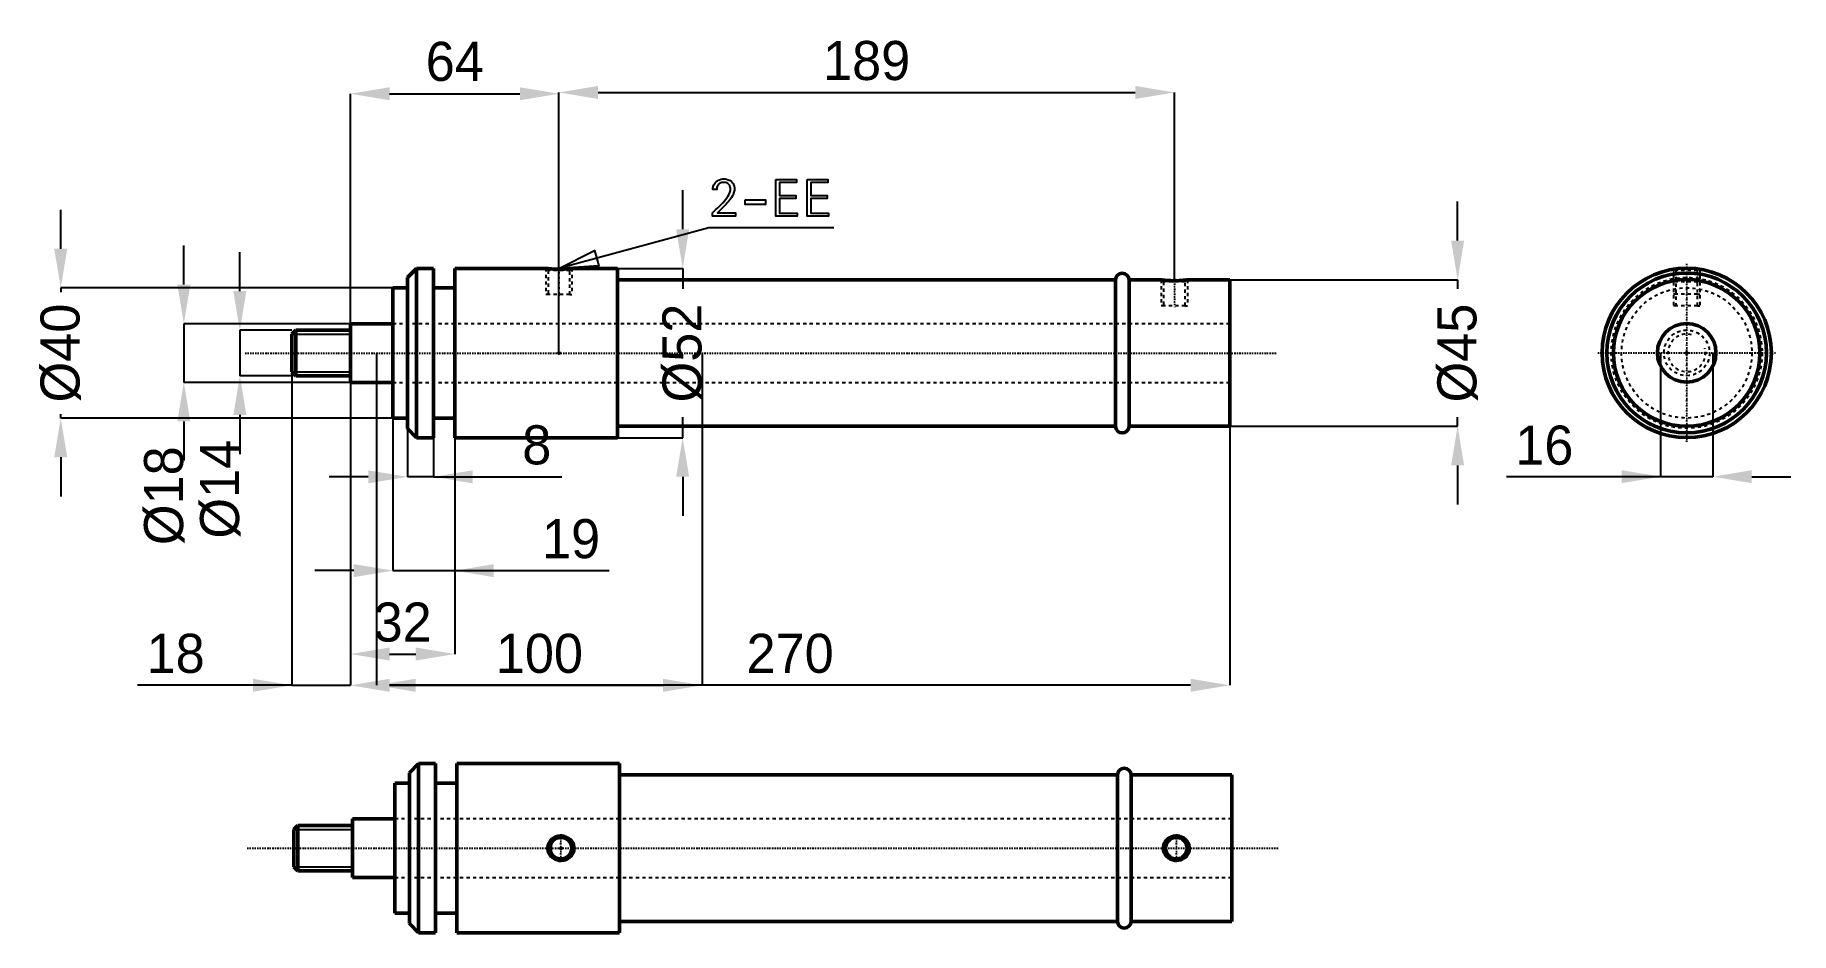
# Model space of a CAD drawing. Header units: millimetres. Extents: x -79 to 460, y -178 to 98.
import ezdxf

# ---------------------------------------------------------------- set-up
doc = ezdxf.new("R2010")
doc.units = ezdxf.units.MM
doc.linetypes.add('Center', pattern=[1.5, 0.45, -0.5, 0.05, -0.5])
doc.linetypes.add('Dashed', pattern=[2, 1, -1])
for name, color, linetype, lineweight in [('2d ConnectionPoints', 7, 'Continuous', 50), ('AM_0', 7, 'Continuous', 50), ('AM_5', 3, 'Continuous', 25), ('AM_7', 7, 'Center', 25), ('AM_9', 6, 'Dashed', 25)]:
    doc.layers.add(name, color=color, linetype=linetype, lineweight=lineweight)
doc.dimstyles.new('ISO-25', dxfattribs={"dimtxt": 2.5, "dimasz": 2.5, "dimexe": 1.25, "dimexo": 0.625, "dimtad": 1, "dimtxsty": 'Standard', "dimcen": 2.5, "dimadec": 0, "dimazin": 0, "dimtfac": 1, "dimtmove": 0, "dimatfit": 3, "dimfxl": 0, "dimarcsym": 0})

# ---------------------------------------------------------------- blocks, each defined once
blk = doc.blocks.new('1_RD70CSD32100RC2M1415_0_in_RD_70_C_SD_32_100_RC_M14_1_5__0')
at = {"layer": 'AM_0'}
for p, q in [((38.29, 26), (35.46, 23.17)), ((35.46, 23.17), (35.46, -23.17)), ((43.46, 26), (38.29, 26)), ((38.29, 26), (38.29, -26)), ((43.46, 26), (43.46, -26)), ((78.01, 26), (50, 26)), ((50, 26), (50, -26)), ((100, 26), (85.99, 26)), ((100, 26), (100, -26)), ((252.9, 22.5), (100, 22.5)), ((252.9, 22.5), (252.9, -22.5)), ((267.01, 22.5), (257.1, 22.5)), ((257.1, 22.5), (257.1, -22.5)), ((288, 22.5), (274.99, 22.5)), ((288, 22.5), (288, -22.5)), ((35.46, 20), (31, 20)), ((31, 20), (31, -20)), ((50, 20), (43.46, 20)), ((31, -20), (35.46, -20)), ((43.46, -20), (50, -20)), ((35.46, -23.17), (38.29, -26)), ((38.29, -26), (43.46, -26)), ((50, -26), (100, -26)), ((100, -22.5), (252.9, -22.5)), ((257.1, -22.5), (288, -22.5))]:
    blk.add_line(p, q, dxfattribs=at)
for points in [[(86, 26), (85.99, 26), (85.91, 25.99), (85.73, 25.96), (85.46, 25.93), (85.11, 25.89), (84.67, 25.85), (84.16, 25.81), (83.57, 25.77), (82.93, 25.75), (82.25, 25.73), (81.54, 25.73), (80.86, 25.75), (80.18, 25.79), (79.58, 25.83), (79.04, 25.88), (78.62, 25.92), (78.29, 25.96), (78.09, 25.99), (78, 26), (78, 26)], [(275, 22.5), (274.99, 22.5), (274.9, 22.49), (274.72, 22.46), (274.45, 22.42), (274.1, 22.38), (273.67, 22.33), (273.16, 22.28), (272.57, 22.24), (271.93, 22.21), (271.24, 22.2), (270.53, 22.2), (269.84, 22.22), (269.16, 22.26), (268.56, 22.31), (268.02, 22.37), (267.6, 22.42), (267.27, 22.46), (267.09, 22.49), (267, 22.5), (267, 22.5)]]:
    blk.add_lwpolyline(points, dxfattribs=at)
for centre, start, end in [((255, 22.42), 2.2382, 177.7618), ((255, -22.42), 182.2382, 357.7618)]:
    blk.add_arc(centre, 2.1, start, end, dxfattribs=at)
at = {"layer": 'AM_5', "linetype": 'Dashed'}
for p, q in [((78, 26), (78, 18)), ((86, 26), (86, 18)), ((267, 22.5), (267, 14.5)), ((275, 22.5), (275, 14.5)), ((78.68, 18), (78, 18)), ((85.32, 18), (86, 18)), ((267.68, 14.5), (267, 14.5)), ((274.32, 14.5), (275, 14.5))]:
    blk.add_line(p, q, dxfattribs=at)
at = {"layer": 'AM_7'}
for p, q in [((82, 26.4), (82, 17.6)), ((271, 22.9), (271, 14.1))]:
    blk.add_line(p, q, dxfattribs=at)
at = {"layer": 'AM_9'}
for p, q in [((78, 26), (78.68, 25.32)), ((78.68, 25.32), (78.68, 18)), ((85.32, 25.32), (78.68, 25.32)), ((85.32, 25.32), (86, 26)), ((85.32, 18), (85.32, 25.32)), ((267, 22.5), (267.68, 21.82)), ((267.68, 21.82), (267.68, 14.5)), ((274.32, 21.82), (267.68, 21.82)), ((274.32, 21.82), (275, 22.5)), ((274.32, 14.5), (274.32, 21.82)), ((85.32, 18), (78.68, 18)), ((274.32, 14.5), (267.68, 14.5)), ((288, 9), (31, 9)), ((31, -9), (288, -9))]:
    blk.add_line(p, q, dxfattribs=at)
blk = doc.blocks.new('2_RD70CSD32100RC1M1415_0_in_RD_70_C_SD_32_100_RC_M14_1_5__0')
at = {"layer": 'AM_0'}
for p, q in [((1.227, 7), (0, 5.773)), ((0, 5.773), (0, -5.773)), ((18, 7), (1.227, 7)), ((1.227, 7), (1.227, -7)), ((18, 9), (18, -9)), ((31, 9), (18, 9)), ((0, -5.773), (1.227, -7)), ((1.227, -7), (18, -7)), ((18, -9), (31, -9))]:
    blk.add_line(p, q, dxfattribs=at)
at = {"layer": 'AM_5'}
for p, q in [((0, 5.773), (18, 5.773)), ((18, 7), (18, 5.773)), ((0, -5.773), (18, -5.773)), ((18, -7), (18, -5.773))]:
    blk.add_line(p, q, dxfattribs=at)
at = {"layer": 'AM_7'}
blk.add_line((-14.4, 0), (302.4, 0), dxfattribs=at)
at = {"layer": 'AM_9'}
for p, q in [((288, 9), (31, 9)), ((31, -9), (288, -9))]:
    blk.add_line(p, q, dxfattribs=at)
blk = doc.blocks.new('*D3')
at = {"layer": 'AM_5', "color": 0, "lineweight": -2}
for p, q in [((0, 0), (0, -102)), ((18, 0), (18, -102)), ((0, -102), (-47.44, -102)), ((-12, -102), (-24, -102)), ((0, -102), (18, -102)), ((30, -102), (42, -102))]:
    blk.add_line(p, q, dxfattribs=at)
at = {"layer": 'AM_5', "color": 0}
for points in [[(-12, -104), (-12, -100), (0, -102)], [(30, -100), (30, -104), (18, -102)]]:
    blk.add_solid(points, dxfattribs=at)
at = {"layer": 'Defpoints', "color": 0}
for p in [(0, 0), (18, 0), (18, -102)]:
    blk.add_point(p, dxfattribs=at)
at = {"layer": 'AM_5', "color": 0, "insert": (-35.72, -92.27), "char_height": 12, "attachment_point": 5}
blk.add_mtext('18', dxfattribs=at)
blk = doc.blocks.new('*D4')
at = {"layer": 'AM_5', "color": 0, "lineweight": -2}
for p, q in [((-16, 19), (-16, 31)), ((0, 7), (-16, 7)), ((-16, 7), (-16, -7)), ((0, -7), (-16, -7)), ((-16, -19), (-16, -31))]:
    blk.add_line(p, q, dxfattribs=at)
at = {"layer": 'AM_5', "color": 0}
for points in [[(-18, 19), (-14, 19), (-16, 7)], [(-14, -19), (-18, -19), (-16, -7)]]:
    blk.add_solid(points, dxfattribs=at)
at = {"layer": 'Defpoints', "color": 0}
for p in [(0, 7), (-16, -7), (0, -7)]:
    blk.add_point(p, dxfattribs=at)
at = {"layer": 'AM_5', "color": 0, "insert": (-22, -41.8), "char_height": 12, "attachment_point": 5, "rotation": 90}
blk.add_mtext('Ø14', dxfattribs=at)
blk = doc.blocks.new('*D5')
at = {"layer": 'AM_5', "color": 0, "lineweight": -2}
for p, q in [((-33.2, 21), (-33.2, 33)), ((18, 9), (-33.2, 9)), ((-33.2, 9), (-33.2, -9)), ((18, -9), (-33.2, -9)), ((-33.2, -21), (-33.2, -33))]:
    blk.add_line(p, q, dxfattribs=at)
at = {"layer": 'AM_5', "color": 0}
for points in [[(-35.2, 21), (-31.2, 21), (-33.2, 9)], [(-31.2, -21), (-35.2, -21), (-33.2, -9)]]:
    blk.add_solid(points, dxfattribs=at)
at = {"layer": 'Defpoints', "color": 0}
for p in [(18, 9), (-33.2, -9), (18, -9)]:
    blk.add_point(p, dxfattribs=at)
at = {"layer": 'AM_5', "color": 0, "insert": (-39.2, -43.8), "char_height": 12, "attachment_point": 5, "rotation": 90}
blk.add_mtext('Ø18', dxfattribs=at)
blk = doc.blocks.new('*D6')
at = {"layer": 'AM_5', "color": 0, "lineweight": -2}
for p, q in [((-71, 32), (-71, 44)), ((31, 20), (-71, 20)), ((-71, 20), (-71, 18.73)), ((-71, -20), (-71, -18.73)), ((31, -20), (-71, -20)), ((-71, -32), (-71, -44))]:
    blk.add_line(p, q, dxfattribs=at)
at = {"layer": 'AM_5', "color": 0}
for points in [[(-73, 32), (-69, 32), (-71, 20)], [(-69, -32), (-73, -32), (-71, -20)]]:
    blk.add_solid(points, dxfattribs=at)
at = {"layer": 'Defpoints', "color": 0}
for p in [(-71, 20), (31, 20), (31, -20)]:
    blk.add_point(p, dxfattribs=at)
at = {"layer": 'AM_5', "color": 0, "insert": (-71, 0), "char_height": 12, "attachment_point": 5, "rotation": 90}
blk.add_mtext('Ø40', dxfattribs=at)
blk = doc.blocks.new('*D7')
at = {"layer": 'AM_5', "color": 0, "lineweight": -2}
for p, q in [((18, 0), (18, -92.4)), ((50, 0), (50, -92.4)), ((30, -92.4), (38, -92.4))]:
    blk.add_line(p, q, dxfattribs=at)
at = {"layer": 'AM_5', "color": 0}
for points in [[(30, -90.4), (30, -94.4), (18, -92.4)], [(38, -94.4), (38, -90.4), (50, -92.4)]]:
    blk.add_solid(points, dxfattribs=at)
at = {"layer": 'Defpoints', "color": 0}
for p in [(18, 0), (50, 0), (50, -92.4)]:
    blk.add_point(p, dxfattribs=at)
at = {"layer": 'AM_5', "color": 0, "insert": (34, -82.67), "char_height": 12, "attachment_point": 5}
blk.add_mtext('32', dxfattribs=at)
blk = doc.blocks.new('*D8')
at = {"layer": 'AM_5', "color": 0, "lineweight": -2}
for p, q in [((31, 0), (31, -66.8)), ((50, 0), (50, -66.8)), ((19, -66.8), (7, -66.8)), ((31, -66.8), (50, -66.8)), ((50, -66.8), (97.44, -66.8)), ((62, -66.8), (74, -66.8))]:
    blk.add_line(p, q, dxfattribs=at)
at = {"layer": 'AM_5', "color": 0}
for points in [[(19, -68.8), (19, -64.8), (31, -66.8)], [(62, -64.8), (62, -68.8), (50, -66.8)]]:
    blk.add_solid(points, dxfattribs=at)
at = {"layer": 'Defpoints', "color": 0}
for p in [(31, 0), (50, 0), (50, -66.8)]:
    blk.add_point(p, dxfattribs=at)
at = {"layer": 'AM_5', "color": 0, "insert": (85.72, -57.07), "char_height": 12, "attachment_point": 5}
blk.add_mtext('19', dxfattribs=at)
blk = doc.blocks.new('*D9')
at = {"layer": 'AM_5', "color": 0, "lineweight": -2}
for p, q in [((35.46, 0), (35.46, -38)), ((43.46, 0), (43.46, -38)), ((23.46, -38), (11.46, -38)), ((43.46, -38), (35.46, -38)), ((43.46, -38), (82.93, -38)), ((55.46, -38), (67.46, -38))]:
    blk.add_line(p, q, dxfattribs=at)
at = {"layer": 'AM_5', "color": 0}
for points in [[(23.46, -40), (23.46, -36), (35.46, -38)], [(55.46, -36), (55.46, -40), (43.46, -38)]]:
    blk.add_solid(points, dxfattribs=at)
at = {"layer": 'Defpoints', "color": 0}
for p in [(35.46, 0), (43.46, 0), (35.46, -38)]:
    blk.add_point(p, dxfattribs=at)
at = {"layer": 'AM_5', "color": 0, "insert": (75.19, -28.27), "char_height": 12, "attachment_point": 5}
blk.add_mtext('8', dxfattribs=at)
blk = doc.blocks.new('*D10')
at = {"layer": 'AM_5', "color": 0, "lineweight": -2}
for p, q in [((358, 34.5), (358, 46.5)), ((288, 22.5), (358, 22.5)), ((358, 22.5), (358, 19.73)), ((358, -22.5), (358, -19.73)), ((288, -22.5), (358, -22.5)), ((358, -34.5), (358, -46.5))]:
    blk.add_line(p, q, dxfattribs=at)
at = {"layer": 'AM_5', "color": 0}
for points in [[(356, 34.5), (360, 34.5), (358, 22.5)], [(360, -34.5), (356, -34.5), (358, -22.5)]]:
    blk.add_solid(points, dxfattribs=at)
at = {"layer": 'Defpoints', "color": 0}
for p in [(288, 22.5), (288, -22.5), (358, -22.5)]:
    blk.add_point(p, dxfattribs=at)
at = {"layer": 'AM_5', "color": 0, "insert": (358, 0), "char_height": 12, "attachment_point": 5, "rotation": 90}
blk.add_mtext('Ø45', dxfattribs=at)
blk = doc.blocks.new('*D11')
at = {"layer": 'AM_5', "color": 0, "lineweight": -2}
for p, q in [((120, 38), (120, 50)), ((82, 26), (120, 26)), ((120, 26), (120, 19.73)), ((120, -26), (120, -19.73)), ((82, -26), (120, -26)), ((120, -38), (120, -50))]:
    blk.add_line(p, q, dxfattribs=at)
at = {"layer": 'AM_5', "color": 0}
for points in [[(118, 38), (122, 38), (120, 26)], [(122, -38), (118, -38), (120, -26)]]:
    blk.add_solid(points, dxfattribs=at)
at = {"layer": 'Defpoints', "color": 0}
for p in [(82, 26), (82, -26), (120, -26)]:
    blk.add_point(p, dxfattribs=at)
at = {"layer": 'AM_5', "color": 0, "insert": (120, 0), "char_height": 12, "attachment_point": 5, "rotation": 90}
blk.add_mtext('Ø52', dxfattribs=at)
blk = doc.blocks.new('*D12')
at = {"layer": 'AM_5', "color": 0, "lineweight": -2}
for p, q in [((18, 0), (18, -102)), ((288, 0), (288, -102)), ((276, -102), (30, -102))]:
    blk.add_line(p, q, dxfattribs=at)
at = {"layer": 'AM_5', "color": 0}
for points in [[(30, -100), (30, -104), (18, -102)], [(276, -104), (276, -100), (288, -102)]]:
    blk.add_solid(points, dxfattribs=at)
at = {"layer": 'Defpoints', "color": 0}
for p in [(18, 0), (288, 0), (18, -102)]:
    blk.add_point(p, dxfattribs=at)
at = {"layer": 'AM_5', "color": 0, "insert": (153, -92.27), "char_height": 12, "attachment_point": 5}
blk.add_mtext('270', dxfattribs=at)
blk = doc.blocks.new('*D13')
at = {"layer": 'AM_5', "color": 0, "lineweight": -2}
for p, q in [((82, 26), (82, 80)), ((94, 80), (259, 80)), ((271, 22.5), (271, 80))]:
    blk.add_line(p, q, dxfattribs=at)
at = {"layer": 'AM_5', "color": 0}
for points in [[(94, 82), (94, 78), (82, 80)], [(259, 78), (259, 82), (271, 80)]]:
    blk.add_solid(points, dxfattribs=at)
at = {"layer": 'Defpoints', "color": 0}
for p in [(271, 80), (82, 26), (271, 22.5)]:
    blk.add_point(p, dxfattribs=at)
at = {"layer": 'AM_5', "color": 0, "insert": (176.5, 89.73), "char_height": 12, "attachment_point": 5}
blk.add_mtext('189', dxfattribs=at)
blk = doc.blocks.new('*D14')
at = {"layer": 'AM_5', "color": 0, "lineweight": -2}
for p, q in [((18, 0), (18, 79.6)), ((30, 79.6), (70, 79.6)), ((82, 0), (82, 79.6))]:
    blk.add_line(p, q, dxfattribs=at)
at = {"layer": 'AM_5', "color": 0}
for points in [[(30, 81.6), (30, 77.6), (18, 79.6)], [(70, 77.6), (70, 81.6), (82, 79.6)]]:
    blk.add_solid(points, dxfattribs=at)
at = {"layer": 'Defpoints', "color": 0}
for p in [(82, 79.6), (18, 0), (82, 0)]:
    blk.add_point(p, dxfattribs=at)
at = {"layer": 'AM_5', "color": 0, "insert": (50, 89.46), "char_height": 12, "attachment_point": 5}
blk.add_mtext('64', dxfattribs=at)
blk = doc.blocks.new('*D15')
at = {"layer": 'AM_5', "color": 0, "lineweight": -2}
for p, q in [((26, 0), (26, -102)), ((126, 0), (126, -102)), ((38, -102), (114, -102))]:
    blk.add_line(p, q, dxfattribs=at)
at = {"layer": 'AM_5', "color": 0}
for points in [[(38, -100), (38, -104), (26, -102)], [(114, -104), (114, -100), (126, -102)]]:
    blk.add_solid(points, dxfattribs=at)
at = {"layer": 'Defpoints', "color": 0}
for p in [(26, 0), (126, 0), (126, -102)]:
    blk.add_point(p, dxfattribs=at)
at = {"layer": 'AM_5', "color": 0, "insert": (76, -92.27), "char_height": 12, "attachment_point": 5}
blk.add_mtext('100', dxfattribs=at)
blk = doc.blocks.new('1_RD70CSD32100RC2M1415_0_in_RD_70_C_SD_32_100_RC_M14_1_5__4')
at = {"layer": 'AM_0'}
for p, q in [((38.29, 26), (35.46, 23.17)), ((35.46, 23.17), (35.46, -23.17)), ((43.46, 26), (38.29, 26)), ((38.29, 26), (38.29, -26)), ((43.46, 26), (43.46, -26)), ((50, 26), (50, -26)), ((100, 26), (50, 26)), ((100, 26), (100, -26)), ((252.9, 22.5), (100, 22.5)), ((252.9, 22.5), (252.9, -22.5)), ((288, 22.5), (257.1, 22.5)), ((257.1, 22.5), (257.1, -22.5)), ((288, 22.5), (288, -22.5)), ((31, 20), (31, -20)), ((35.46, 20), (31, 20)), ((50, 20), (43.46, 20)), ((31, -20), (35.46, -20)), ((43.46, -20), (50, -20)), ((35.46, -23.17), (38.29, -26)), ((38.29, -26), (43.46, -26)), ((50, -26), (100, -26)), ((100, -22.5), (252.9, -22.5)), ((257.1, -22.5), (288, -22.5))]:
    blk.add_line(p, q, dxfattribs=at)
for points in [[(79.26, 2.72), (79.71, 3.06), (80.22, 3.34), (80.84, 3.57), (81.52, 3.7), (82.21, 3.73), (82.92, 3.63), (83.59, 3.42), (84.23, 3.09), (84.78, 2.68), (85.26, 2.16), (85.61, 1.61), (85.86, 0.99), (85.98, 0.4), (85.99, -0.23), (85.91, -0.79), (85.73, -1.35), (85.46, -1.87), (85.11, -2.35), (84.67, -2.77), (84.16, -3.14), (83.57, -3.43), (82.93, -3.63), (82.25, -3.72), (81.54, -3.71), (80.86, -3.57), (80.18, -3.32), (79.58, -2.97), (79.04, -2.51), (78.62, -1.99), (78.29, -1.39), (78.09, -0.8), (78, -0.17), (78.02, 0.41), (78.14, 0.99), (78.35, 1.53), (78.65, 2.04), (78.93, 2.39), (79.26, 2.72)], [(268.27, 2.7), (268.72, 3.04), (269.23, 3.31), (269.86, 3.54), (270.53, 3.67), (271.23, 3.69), (271.94, 3.59), (272.61, 3.38), (273.26, 3.05), (273.81, 2.63), (274.28, 2.1), (274.63, 1.56), (274.87, 0.93), (274.98, 0.35), (274.99, -0.26), (274.9, -0.82), (274.72, -1.36), (274.45, -1.87), (274.1, -2.33), (273.67, -2.75), (273.16, -3.11), (272.57, -3.4), (271.93, -3.59), (271.24, -3.69), (270.53, -3.67), (269.84, -3.54), (269.16, -3.28), (268.56, -2.93), (268.02, -2.46), (267.6, -1.94), (267.27, -1.34), (267.09, -0.76), (267, -0.13), (267.03, 0.43), (267.15, 1.01), (267.36, 1.53), (267.65, 2.02), (267.94, 2.38), (268.27, 2.7)]]:
    blk.add_lwpolyline(points, dxfattribs=at)
for centre in [(82, 0), (271, 0)]:
    blk.add_circle(centre, 3.32, dxfattribs=at)
for centre, start, end in [((255, 22.42), 2.2382, 177.7618), ((255, -22.42), 182.2382, 357.7618)]:
    blk.add_arc(centre, 2.1, start, end, dxfattribs=at)
at = {"layer": 'AM_5'}
for centre in [(82, 0), (271, 0)]:
    blk.add_arc(centre, 4, 75, 15, dxfattribs=at)
at = {"layer": 'AM_7'}
for p, q in [((82, -3.49), (82, 3.49)), ((271, -3.49), (271, 3.49))]:
    blk.add_line(p, q, dxfattribs=at)
at = {"layer": 'AM_9'}
for p, q in [((288, 9), (31, 9)), ((31, -9), (288, -9))]:
    blk.add_line(p, q, dxfattribs=at)
blk = doc.blocks.new('2_RD70CSD32100RC1M1415_0_in_RD_70_C_SD_32_100_RC_M14_1_5__4')
at = {"layer": 'AM_0'}
for p, q in [((1.227, 7), (0, 5.773)), ((0, 5.773), (0, -5.773)), ((18, 7), (1.227, 7)), ((1.227, 7), (1.227, -7)), ((18, 9), (18, -9)), ((31, 9), (18, 9)), ((0, -5.773), (1.227, -7)), ((1.227, -7), (18, -7)), ((18, -9), (31, -9))]:
    blk.add_line(p, q, dxfattribs=at)
at = {"layer": 'AM_5'}
for p, q in [((0, 5.773), (18, 5.773)), ((18, 7), (18, 5.773)), ((0, -5.773), (18, -5.773)), ((18, -7), (18, -5.773))]:
    blk.add_line(p, q, dxfattribs=at)
at = {"layer": 'AM_7'}
blk.add_line((-14.4, 0), (302.4, 0), dxfattribs=at)
at = {"layer": 'AM_9'}
for p, q in [((288, 9), (31, 9)), ((31, -9), (288, -9))]:
    blk.add_line(p, q, dxfattribs=at)
blk = doc.blocks.new('1_RD70CSD32100RC2M1415_0_in_RD_70_C_SD_32_100_RC_M14_1_5__2')
at = {"layer": 'AM_0'}
for radius in [26, 24.52, 22.5, 9]:
    blk.add_circle((0, 0), radius, dxfattribs=at)
at = {"layer": 'AM_5', "linetype": 'Dashed'}
for p, q in [((-4, 25.69), (-4, 14.5)), ((4, 25.69), (4, 14.5)), ((-3.32, 18), (-4, 18)), ((3.32, 18), (4, 18)), ((-3.32, 14.5), (-4, 14.5)), ((3.32, 14.5), (4, 14.5))]:
    blk.add_line(p, q, dxfattribs=at)
at = {"layer": 'AM_7'}
for p, q in [((0, -27.3), (0, 27.3)), ((-27.3, 0), (27.3, 0))]:
    blk.add_line(p, q, dxfattribs=at)
at = {"layer": 'AM_9'}
for p, q in [((-3.73, 25.73), (-3.32, 25.32)), ((-3.69, 22.19), (-3.32, 21.82)), ((-3.32, 25.32), (-3.32, 14.5)), ((3.32, 25.32), (-3.32, 25.32)), ((3.32, 21.82), (-3.32, 21.82)), ((3.32, 25.32), (3.73, 25.73)), ((3.32, 14.5), (3.32, 25.32)), ((3.32, 21.82), (3.69, 22.19)), ((3.32, 18), (-3.32, 18)), ((3.32, 14.5), (-3.32, 14.5))]:
    blk.add_line(p, q, dxfattribs=at)
for radius in [23.17, 20]:
    blk.add_circle((0, 0), radius, dxfattribs=at)
blk = doc.blocks.new('2_RD70CSD32100RC1M1415_0_in_RD_70_C_SD_32_100_RC_M14_1_5__2')
at = {"layer": 'AM_0'}
blk.add_circle((0, 0), 9, dxfattribs=at)
at = {"layer": 'AM_5', "linetype": 'Dashed'}
blk.add_arc((0, 0), 5.77, 75, 15, dxfattribs=at)
at = {"layer": 'AM_9'}
blk.add_circle((0, 0), 7, dxfattribs=at)
blk = doc.blocks.new('*D23')
at = {"layer": 'AM_5', "color": 0, "lineweight": -2}
for p, q in [((420.35, 0.04), (420.35, -37.96)), ((436.35, 0.04), (436.35, -37.96)), ((420.35, -37.96), (373.03, -37.96)), ((436.35, -37.96), (420.35, -37.96)), ((448.35, -37.96), (460.35, -37.96))]:
    blk.add_line(p, q, dxfattribs=at)
at = {"layer": 'AM_5', "color": 0}
for points in [[(408.35, -39.96), (408.35, -35.96), (420.35, -37.96)], [(448.35, -35.96), (448.35, -39.96), (436.35, -37.96)]]:
    blk.add_solid(points, dxfattribs=at)
at = {"layer": 'Defpoints', "color": 0}
for p in [(420.35, 0.04), (436.35, 0.04), (420.35, -37.96)]:
    blk.add_point(p, dxfattribs=at)
at = {"layer": 'AM_5', "color": 0, "insert": (384.63, -28.36), "char_height": 12, "attachment_point": 5}
blk.add_mtext('16', dxfattribs=at)

msp = doc.modelspace()

# ---------------------------------------------------------------- linework, layer by layer
at = {"layer": '2d ConnectionPoints'}
for p in [(0, 0), (0, 0), (82, 0), (428.349, 0.042), (428.349, 0.042), (428.349, 0.042), (0.613, -152.008), (0.613, -152.008), (82.613, -152.008)]:
    msp.add_point(p, dxfattribs=at)
at = {"layer": 'AM_5'}
for p, q in [((128, 38.4), (82, 26)), ((166.4, 38.4), (128, 38.4))]:
    msp.add_line(p, q, dxfattribs=at)
for points in [[(129.552, 43.466), (129.552, 43.466), (130.066, 43.936), (130.798, 44.622), (130.798, 44.622), (131.484, 45.286), (131.916, 45.717), (131.916, 45.717), (132.329, 46.151), (132.922, 46.833), (132.922, 46.833), (133.481, 47.553), (133.834, 48.053), (133.834, 48.053), (134.146, 48.551), (134.484, 49.262), (134.484, 49.262), (134.666, 49.927), (134.7, 50.346), (134.7, 50.346), (134.69, 50.581), (134.634, 50.913), (134.634, 50.913), (134.53, 51.222), (134.435, 51.415), (134.435, 51.415), (134.321, 51.593), (134.12, 51.83), (134.12, 51.83), (133.883, 52.029), (133.706, 52.14), (133.706, 52.14), (133.516, 52.233), (133.213, 52.333), (133.213, 52.333), (132.891, 52.387), (132.664, 52.397), (132.664, 52.397), (132.414, 52.387), (132.06, 52.331), (132.06, 52.331), (131.731, 52.228), (131.526, 52.132), (131.526, 52.132), (131.335, 52.017), (131.081, 51.808), (131.081, 51.808), (130.867, 51.556), (130.746, 51.364), (130.746, 51.364), (130.645, 51.155), (130.535, 50.815), (130.535, 50.815), (130.476, 50.442), (130.465, 50.174), (129.295, 50.174), (129.295, 50.174), (129.313, 50.575), (129.408, 51.132), (129.408, 51.132), (129.584, 51.637), (129.747, 51.945), (129.747, 51.945), (129.941, 52.227), (130.279, 52.596), (130.279, 52.596), (130.673, 52.901), (130.968, 53.068), (130.968, 53.068), (131.282, 53.206), (131.776, 53.355), (131.776, 53.355), (132.3, 53.435), (132.664, 53.45), (132.664, 53.45), (133.006, 53.436), (133.501, 53.361), (133.501, 53.361), (133.975, 53.221), (134.279, 53.092), (134.279, 53.092), (134.567, 52.935), (134.953, 52.649), (134.953, 52.649), (135.285, 52.303), (135.476, 52.039), (135.476, 52.039), (135.638, 51.751), (135.813, 51.282), (135.813, 51.282), (135.907, 50.768), (135.925, 50.401), (135.925, 50.401), (135.898, 49.985), (135.759, 49.346), (135.759, 49.346), (135.5, 48.688), (135.262, 48.24), (135.262, 48.24), (134.988, 47.794), (134.543, 47.149), (134.543, 47.149), (134.059, 46.533), (133.714, 46.138), (133.714, 46.138), (133.342, 45.737), (132.718, 45.086), (132.718, 45.086), (132.015, 44.377), (131.502, 43.872), (130.675, 43.061), (136.26, 43.053), (136.26, 42), (129.139, 42), (129.139, 43.092), (129.552, 43.466)], [(148.604, 53.31), (154.953, 53.31), (154.953, 52.343), (149.758, 52.343), (149.758, 48.365), (154.75, 48.365), (154.75, 47.413), (149.758, 47.413), (149.758, 42.967), (155.156, 42.967), (155.156, 42), (148.604, 42), (148.604, 53.31)], [(158.204, 53.31), (164.553, 53.31), (164.553, 52.343), (159.358, 52.343), (159.358, 48.365), (164.35, 48.365), (164.35, 47.413), (159.358, 47.413), (159.358, 42.967), (164.756, 42.967), (164.756, 42), (158.204, 42), (158.204, 53.31)], [(139.16, 47.023), (145.4, 47.023), (145.4, 45.619), (139.16, 45.619), (139.16, 47.023)], [(82, 26), (92.962, 31.441), (94.211, 26.806), (82, 26)]]:
    msp.add_lwpolyline(points, dxfattribs=at)

# ---------------------------------------------------------------- block references
for name, p in [('1_RD70CSD32100RC2M1415_0_in_RD_70_C_SD_32_100_RC_M14_1_5__2', (428.349, 0.042)), ('1_RD70CSD32100RC2M1415_0_in_RD_70_C_SD_32_100_RC_M14_1_5__0', (0, 0)), ('2_RD70CSD32100RC1M1415_0_in_RD_70_C_SD_32_100_RC_M14_1_5__0', (0, 0)), ('2_RD70CSD32100RC1M1415_0_in_RD_70_C_SD_32_100_RC_M14_1_5__2', (428.349, 0.042)), ('1_RD70CSD32100RC2M1415_0_in_RD_70_C_SD_32_100_RC_M14_1_5__4', (0.613, -152.008)), ('2_RD70CSD32100RC1M1415_0_in_RD_70_C_SD_32_100_RC_M14_1_5__4', (0.613, -152.008))]:
    msp.add_blockref(name, p)

# ---------------------------------------------------------------- dimensions: what is measured, and where the dimension line sits
for base, p1, p2, text, picture, middle in [((82, 79.6), (18, 0), (82, 0), '64', '*D14', (50, 79.6)), ((271, 80), (82, 26), (271, 22.5), '189', '*D13', (176.5, 80)), ((18, -102), (0, 0), (18, 0), '18', '*D3', (-35.719, -102)), ((50, -66.8), (31, 0), (50, 0), '19', '*D8', (85.719, -66.8)), ((35.46, -38), (43.46, 0), (35.46, 0), '8', '*D9', (75.193, -38)), ((50, -92.4), (18, 0), (50, 0), '32', '*D7', (34, -92.4)), ((18, -102), (288, 0), (18, 0), '270', '*D12', (153, -102)), ((126, -102), (26, 0), (126, 0), '100', '*D15', (76, -102)), ((420.349, -37.958), (436.349, 0.042), (420.349, 0.042), '16', '*D23', (384.63, -37.958))]:
    dim = msp.add_linear_dim(base=base, p1=p1, p2=p2, text=text, dimstyle='ISO-25', override={"dimtxt": 12, "dimasz": 12, "dimexe": 0, "dimexo": 0, "dimgap": 3.6}, dxfattribs=at)
    dim.commit()
    dim.dimension.update_dxf_attribs({"geometry": picture, "text_midpoint": middle, "dimtype": 160})
for base, p1, p2, text, picture, middle in [((120, -26), (82, 26), (82, -26), 'Ø52', '*D11', (120, 0)), ((-71, 20), (31, -20), (31, 20), 'Ø40', '*D6', (-71, 0)), ((358, -22.5), (288, 22.5), (288, -22.5), 'Ø45', '*D10', (358, 0)), ((-33.2, -9), (18, 9), (18, -9), 'Ø18', '*D5', (-39.2, -43.8)), ((-16, -7), (0, 7), (0, -7), 'Ø14', '*D4', (-22, -41.8))]:
    dim = msp.add_linear_dim(base=base, p1=p1, p2=p2, angle=90, text=text, dimstyle='ISO-25', override={"dimtxt": 12, "dimasz": 12, "dimexe": 0, "dimexo": 0, "dimgap": 3.6}, dxfattribs=at)
    dim.commit()
    dim.dimension.update_dxf_attribs({"geometry": picture, "text_midpoint": middle, "dimtype": 160, "text_rotation": 90})

doc.saveas('drawing.dxf')
